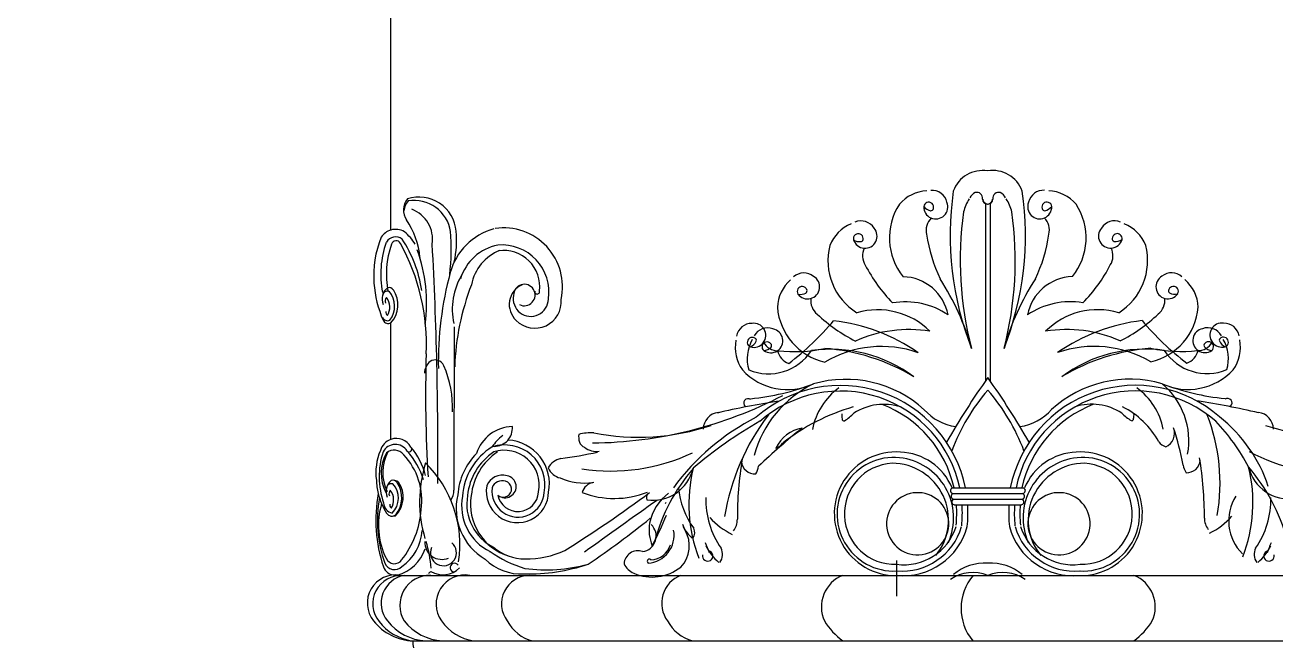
# Model space of a CAD drawing. Header units: millimetres. Extents: x -1550 to 1550, y 0 to 6000.
# Drawn here: x 2 to 909, y 4912 to 5359 of the extents above; entities that cross this region are included whole.
import ezdxf

# ---------------------------------------------------------------- set-up
doc = ezdxf.new("R2010")
doc.units = ezdxf.units.MM
doc.layers.add('L-07细线', color=8, linetype='Continuous')

msp = doc.modelspace()

# ---------------------------------------------------------------- wipeouts: each hides what was drawn before it
at = {"color": 250, "lineweight": -3}
msp.add_wipeout([(-1549.91, 0.24), (-1549.91, 565.12), (-1493.48, 565.13), (-1493.47, 615.39), (-1485.1, 615.39), (-1462.91, 615.39), (-1421.47, 636.15), (-1385.72, 673.92), (-1368.47, 735.39), (-1348.48, 735.39), (-1348.47, 1041), (-1383.27, 1041), (-1402.99, 1103.7), (-1422.48, 1125), (-1460.08, 1147.74), (-1486.12, 1174.92), (-1501.71, 1200.49), (-1516.24, 1250), (-1549.91, 1250), (-1549.91, 1300), (-1173.48, 1300), (-1194.21, 1310.64), (-1212.19, 1326.92), (-1225.31, 1347.5), (-1232.45, 1370.55), (-1233.74, 1385.78), (-1233.43, 1393.25), (-1228.5, 1416.24), (-1217.38, 1437.9), (-1201.79, 1455.11), (-1181.71, 1468.13), (-1159.06, 1475.46), (-1167.73, 1479.02), (-1171.5, 1487.96), (-1167.63, 1497.01), (-1159.06, 1500.46), (-1151.38, 1503.14), (-1145, 1510.16), (-1143.07, 1518.25), (-1145.06, 1526.47), (-1150.27, 1532.61), (-1167.56, 1539.89), (-1170.98, 1548.47), (-1167.63, 1556.99), (-1158.48, 1560.97), (-1162.48, 1564.04), (-1169.88, 1571.52), (-1176.6, 1581.78), (-1181.03, 1593.43), (-1182.35, 1615.33), (-1173.13, 1639.61), (-1162.38, 1651.54), (-1145.01, 1661.48), (-1135.68, 1664.01), (-1126.75, 1670.28), (-1126.75, 1670.28), (-1118.28, 1688.7), (-1118.28, 1701.97), (-1100, 1701.97), (-1100, 4899.77), (-1108.58, 4899.77), (-1115.54, 4904.26), (-1117.72, 4912.45), (-1133.6, 4916.82), (-1145.93, 4926.98), (-1150.07, 4935.78), (-1149.67, 4945.57), (-1145.07, 4953.71), (-1136.69, 4959.2), (-1128.62, 4959.69), (-1128.69, 4960.27), (-1134.87, 4961.38), (-1139.9, 4968.52), (-1146.65, 4996.45), (-1145.55, 5013.37), (-1143.24, 5022.78), (-1143.91, 5029), (-1141.32, 5050.81), (-1133.37, 5058.6), (-1133.37, 5141.98), (-1133.37, 5143.03), (-1136.16, 5142.64), (-1138.98, 5144.9), (-1144.53, 5157.28), (-1145.57, 5170.81), (-1145.04, 5188.25), (-1142.27, 5200.02), (-1132.56, 5210.7), (-1132.5, 5411.18), (-1157.93, 5391.91), (-1198.13, 5374.86), (-1214.73, 5371.44), (-1251.37, 5370.4), (-1281.91, 5383.41), (-1324.81, 5414.81), (-1351.85, 5447.97), (-1375.9, 5503.3), (-1380.54, 5528.54), (-1381.31, 5562.97), (-1373.53, 5605.08), (-1361.35, 5635.32), (-1330.2, 5679.61), (-1353.91, 5689.16), (-1363.17, 5707.29), (-1365.19, 5725.17), (-1360.49, 5744.33), (-1349.44, 5763.73), (-1326.29, 5780.09), (-1326.66, 5786.78), (-1331.74, 5790.27), (-1330.76, 5790.04), (-1330.68, 5790.3), (-1320.55, 5787.34), (-1315.53, 5782.65), (-1311.85, 5771.47), (-1314.84, 5761.12), (-1320.46, 5751.91), (-1325.46, 5744.81), (-1326.04, 5737.58), (-1320.85, 5729.84), (-1315.47, 5727.53), (-1305.06, 5725.27), (-1292.93, 5726.54), (-1275.86, 5731.25), (-1257.36, 5740.97), (-1242.22, 5749.9), (-1230.06, 5753.39), (-1237.72, 5766.82), (-1237.72, 5766.82), (-1250.42, 5778.2), (-1242.41, 5788.37), (-1234.4, 5798.53), (-1214.07, 5798.53), (-1214.07, 5833.49), (-1237.68, 5833.49), (-1237.7, 5847.04), (-1251.58, 5873.3), (-1285.65, 5900.19), (-1285.65, 6000.24), (-699.87, 6000.24), (-700.12, 6000.24), (-114.23, 6000.24), (-114.23, 5900.19), (-148.41, 5873.3), (-162.29, 5847.04), (-162.31, 5833.49), (-185.92, 5833.49), (-185.92, 5798.53), (-165.59, 5798.53), (-157.58, 5788.37), (-149.58, 5778.2), (-162.28, 5766.82), (-162.28, 5766.82), (-169.93, 5753.39), (-157.77, 5749.9), (-142.63, 5740.97), (-124.13, 5731.25), (-107.06, 5726.54), (-94.94, 5725.27), (-84.53, 5727.53), (-79.14, 5729.84), (-73.95, 5737.58), (-74.53, 5744.81), (-79.53, 5751.91), (-85.15, 5761.12), (-88.14, 5771.47), (-84.46, 5782.65), (-79.45, 5787.34), (-69.31, 5790.3), (-69.23, 5790.04), (-68.26, 5790.27), (-73.33, 5786.78), (-73.7, 5780.09), (-50.55, 5763.73), (-39.51, 5744.33), (-34.8, 5725.17), (-36.83, 5707.29), (-46.09, 5689.16), (-69.8, 5679.61), (-38.64, 5635.32), (-26.47, 5605.08), (-18.69, 5562.97), (-19.45, 5528.54), (-24.09, 5503.3), (-48.15, 5447.97), (-75.18, 5414.81), (-118.08, 5383.41), (-148.62, 5370.4), (-185.27, 5371.44), (-201.86, 5374.86), (-242.06, 5391.91), (-267.5, 5411.18), (-267.44, 5210.7), (-257.73, 5200.02), (-254.96, 5188.25), (-254.42, 5170.81), (-255.47, 5157.28), (-261.01, 5144.9), (-263.83, 5142.64), (-266.62, 5143.03), (-266.62, 5141.98), (-266.62, 5058.6), (-258.67, 5050.81), (-256.08, 5029), (-256.75, 5022.78), (-254.44, 5013.37), (-253.34, 4996.45), (-260.1, 4968.52), (-265.12, 4961.38), (-271.3, 4960.27), (-271.37, 4959.69), (-263.31, 4959.2), (-254.92, 4953.71), (-250.33, 4945.57), (-249.92, 4935.78), (-254.07, 4926.98), (-266.39, 4916.82), (-282.28, 4912.45), (-284.45, 4904.26), (-291.41, 4899.77), (-300, 4899.77), (-300, 1701.97), (-275.71, 1701.97), (-275.71, 1688.7), (-267.24, 1670.28), (-267.24, 1670.28), (-258.31, 1664.01), (-248.98, 1661.48), (-231.62, 1651.54), (-220.87, 1639.61), (-211.65, 1615.33), (-212.97, 1593.43), (-217.39, 1581.78), (-224.11, 1571.52), (-231.52, 1564.04), (-235.51, 1560.97), (-226.36, 1556.99), (-223.01, 1548.47), (-226.43, 1539.89), (-243.72, 1532.61), (-248.93, 1526.47), (-250.93, 1518.25), (-248.99, 1510.16), (-242.61, 1503.14), (-234.93, 1500.46), (-226.36, 1497.01), (-222.49, 1487.96), (-226.26, 1479.02), (-234.93, 1475.46), (-212.28, 1468.13), (-192.2, 1455.11), (-176.61, 1437.9), (-165.49, 1416.24), (-160.56, 1393.25), (-160.26, 1385.78), (-161.54, 1370.55), (-168.68, 1347.5), (-181.8, 1326.92), (-199.78, 1310.64), (-220.51, 1300), (0, 1300), (220.52, 1300), (199.79, 1310.64), (181.81, 1326.92), (168.69, 1347.5), (161.55, 1370.55), (160.26, 1385.78), (160.57, 1393.25), (165.5, 1416.24), (176.62, 1437.9), (192.21, 1455.11), (212.29, 1468.13), (234.94, 1475.46), (226.27, 1479.02), (222.5, 1487.96), (226.37, 1497.01), (234.94, 1500.46), (242.62, 1503.14), (249, 1510.16), (250.93, 1518.25), (248.94, 1526.47), (243.73, 1532.61), (226.44, 1539.89), (223.02, 1548.47), (226.37, 1556.99), (235.52, 1560.97), (231.52, 1564.04), (224.12, 1571.52), (217.4, 1581.78), (212.97, 1593.43), (211.65, 1615.33), (220.87, 1639.61), (231.62, 1651.54), (248.99, 1661.48), (258.32, 1664.01), (267.25, 1670.28), (267.25, 1670.28), (275.72, 1688.7), (275.72, 1701.97), (300, 1701.97), (300, 4899.77), (291.42, 4899.77), (284.46, 4904.26), (282.28, 4912.45), (266.4, 4916.82), (254.07, 4926.98), (249.93, 4935.78), (250.33, 4945.57), (254.93, 4953.71), (263.31, 4959.2), (271.38, 4959.69), (271.31, 4960.27), (265.13, 4961.38), (260.1, 4968.52), (253.35, 4996.45), (254.45, 5013.37), (256.76, 5022.78), (256.09, 5029), (258.68, 5050.81), (266.63, 5058.6), (266.63, 5141.98), (266.63, 5143.03), (263.84, 5142.64), (261.02, 5144.9), (255.47, 5157.28), (254.43, 5170.81), (254.96, 5188.25), (257.73, 5200.02), (267.44, 5210.7), (267.5, 5411.18), (242.07, 5391.91), (201.87, 5374.86), (185.27, 5371.44), (148.63, 5370.4), (118.09, 5383.41), (75.19, 5414.81), (48.15, 5447.97), (24.1, 5503.3), (19.46, 5528.54), (18.69, 5562.97), (26.47, 5605.08), (38.65, 5635.32), (69.8, 5679.61), (46.09, 5689.16), (36.83, 5707.29), (34.81, 5725.17), (39.51, 5744.33), (50.56, 5763.73), (73.71, 5780.09), (73.34, 5786.78), (68.26, 5790.27), (69.24, 5790.04), (69.32, 5790.3), (79.45, 5787.34), (84.47, 5782.65), (88.15, 5771.47), (85.16, 5761.12), (79.54, 5751.91), (74.54, 5744.81), (73.96, 5737.58), (79.15, 5729.84), (84.53, 5727.53), (94.94, 5725.27), (107.07, 5726.54), (124.14, 5731.25), (142.64, 5740.97), (157.78, 5749.9), (169.94, 5753.39), (162.28, 5766.82), (162.28, 5766.82), (149.58, 5778.2), (157.59, 5788.37), (165.6, 5798.53), (185.93, 5798.53), (185.93, 5833.49), (162.32, 5833.49), (162.3, 5847.04), (148.42, 5873.3), (114.35, 5900.19), (114.35, 6000.24), (700.13, 6000.24), (699.88, 6000.24), (1285.77, 6000.24), (1285.77, 5900.19), (1251.59, 5873.3), (1237.71, 5847.04), (1237.69, 5833.49), (1214.08, 5833.49), (1214.08, 5798.53), (1234.41, 5798.53), (1242.42, 5788.37), (1250.42, 5778.2), (1237.72, 5766.82), (1237.72, 5766.82), (1230.07, 5753.39), (1242.23, 5749.9), (1257.37, 5740.97), (1275.87, 5731.25), (1292.94, 5726.54), (1305.06, 5725.27), (1315.47, 5727.53), (1320.86, 5729.84), (1326.05, 5737.58), (1325.47, 5744.81), (1320.47, 5751.91), (1314.85, 5761.12), (1311.86, 5771.47), (1315.54, 5782.65), (1320.55, 5787.34), (1330.69, 5790.3), (1330.77, 5790.04), (1331.74, 5790.27), (1326.67, 5786.78), (1326.3, 5780.09), (1349.45, 5763.73), (1360.49, 5744.33), (1365.2, 5725.17), (1363.17, 5707.29), (1353.91, 5689.16), (1330.2, 5679.61), (1361.36, 5635.32), (1373.53, 5605.08), (1381.31, 5562.97), (1380.55, 5528.54), (1375.91, 5503.3), (1351.85, 5447.97), (1324.82, 5414.81), (1281.92, 5383.41), (1251.38, 5370.4), (1214.73, 5371.44), (1198.14, 5374.86), (1157.94, 5391.91), (1132.5, 5411.18), (1132.56, 5210.7), (1142.27, 5200.02), (1145.04, 5188.25), (1145.58, 5170.81), (1144.53, 5157.28), (1138.99, 5144.9), (1136.17, 5142.64), (1133.38, 5143.03), (1133.38, 5141.98), (1133.38, 5058.6), (1141.33, 5050.81), (1143.92, 5029), (1143.25, 5022.78), (1145.56, 5013.37), (1146.66, 4996.45), (1139.9, 4968.52), (1134.88, 4961.38), (1128.7, 4960.27), (1128.63, 4959.69), (1136.69, 4959.2), (1145.08, 4953.71), (1149.67, 4945.57), (1150.08, 4935.78), (1145.93, 4926.98), (1133.61, 4916.82), (1117.72, 4912.45), (1115.55, 4904.26), (1108.59, 4899.77), (1100, 4899.77), (1100, 1701.97), (1118.29, 1701.97), (1118.29, 1688.7), (1126.76, 1670.28), (1126.76, 1670.28), (1135.69, 1664.01), (1145.02, 1661.48), (1162.38, 1651.54), (1173.13, 1639.61), (1182.35, 1615.33), (1181.03, 1593.43), (1176.61, 1581.78), (1169.89, 1571.52), (1162.48, 1564.04), (1158.49, 1560.97), (1167.64, 1556.99), (1170.99, 1548.47), (1167.57, 1539.89), (1150.28, 1532.61), (1145.07, 1526.47), (1143.07, 1518.25), (1145.01, 1510.16), (1151.39, 1503.14), (1159.07, 1500.46), (1167.64, 1497.01), (1171.51, 1487.96), (1167.74, 1479.02), (1159.07, 1475.46), (1181.72, 1468.13), (1201.8, 1455.11), (1217.39, 1437.9), (1228.51, 1416.24), (1233.44, 1393.25), (1233.74, 1385.78), (1232.46, 1370.55), (1225.32, 1347.5), (1212.2, 1326.92), (1194.22, 1310.64), (1173.49, 1300), (1549.91, 1300), (1549.91, 1250), (1516.24, 1250), (1501.71, 1200.49), (1486.12, 1174.92), (1460.08, 1147.74), (1422.49, 1125), (1402.99, 1103.7), (1383.28, 1041), (1348.48, 1041), (1348.48, 735.39), (1368.48, 735.39), (1385.73, 673.92), (1421.47, 636.15), (1462.91, 615.39), (1485.11, 615.39), (1493.48, 615.39), (1493.49, 565.13), (1549.91, 565.12), (1550.09, 0.24)], dxfattribs=at)

# ---------------------------------------------------------------- next in the draw order: linework, layer by layer
for p, q in [((267.27, 5210.31), (267.27, 5407.52)), ((267.27, 5058.6), (267.27, 5143.03))]:
    msp.add_line(p, q)
for centre, radius, start, end in [((270.68, 5198.36), 12.43, 105.91735, 147.31891), ((328.64, 5177.27), 73.85, 157.88841, 184.26412), ((336.39, 5177.71), 81.61, 184.16335, 203.7017), ((265.35, 5146.62), 4.07, 204.93285, 298.09812), ((271.26, 5047.21), 12.06, 109.29909, 164.26916), ((296.68, 5034.52), 40.33, 156.68291, 187.87268), ((305.94, 5031.15), 49.25, 182.49993, 193.78189), ((363.15, 5000.05), 106.81, 169.55622, 198.44413), ((269.89, 4968.74), 8.44, 197.10456, 272.21804), ((270.62, 4939.86), 20.46, 80.49369, 218.98986), ((284.54, 4950.58), 38.03, 218.35238, 268.34289), ((293.88, 4910.35), 10.67, 167.98664, 277.33493)]:
    msp.add_arc(centre, radius, start, end)
at = {"layer": 'L-07细线'}
for p, q in [((698.29, 5229.37), (698.29, 5100.91)), ((701.68, 5229.37), (701.83, 5100.91)), ((313.07, 5140.03), (312.92, 5021.77)), ((674.28, 5023.42), (725.84, 5023.42)), ((674.78, 5019.35), (725.34, 5019.35)), ((466.95, 5012.95), (466.19, 5012.18)), ((675.26, 5015.28), (724.86, 5015.28)), ((675.76, 5011.22), (724.36, 5011.22)), ((268.45, 5002.96), (270.65, 5003.11)), ((633.95, 4970.76), (633.95, 4944.97)), ((274, 4960.03), (1126.83, 4960.03)), ((283.44, 4912.57), (1118.63, 4912.57))]:
    msp.add_line(p, q, dxfattribs=at)
for centre, radius, start, end in [((696.23, 5230.88), 22.55, 80.43464, 160.23052), ((703.74, 5230.89), 22.55, 19.82211, 99.61799), ((287.57, 5207.05), 27.17, 4.96479, 107.7519), ((657.27, 5210.71), 28.06, 93.04502, 139.455), ((659.5, 5227.91), 11.18, 12.84404, 93.92707), ((896.38, 5206.4), 223.68, 171.74791, 201.49448), ((694.21, 5230.3), 7.89, 115.13365, 155.82664), ((692.06, 5233.42), 4.19, 350.15795, 106.64875), ((707.9, 5233.43), 4.19, 73.40388, 189.89468), ((705.75, 5230.3), 7.89, 24.22599, 64.91898), ((503.51, 5206.25), 223.78, 338.56113, 8.29407), ((740.47, 5227.94), 11.18, 86.12556, 167.20859), ((742.72, 5210.75), 28.06, 40.59763, 87.00761), ((289.51, 5224.75), 13.09, 141.35134, 212.97404), ((292.13, 5221.72), 15.72, 142.01685, 170.86587), ((284.21, 5205.1), 26.68, 8.74639, 99.64772), ((274.17, 5203.5), 23.35, 351.66572, 69.29951), ((673.24, 5204.58), 44.56, 146.84409, 219.08358), ((657.13, 5226.96), 3.57, 342.97859, 173.81648), ((662.31, 5227.09), 8.74, 178.31682, 22.22272), ((660.25, 5232.59), 8.48, 218.19065, 258.85413), ((658.65, 5226.18), 1.92, 268.7316, 351.93044), ((712.43, 5215.99), 30.88, 146.91969, 165.93216), ((699.84, 5232.78), 3.65, 181.21293, 269.13151), ((700.12, 5232.78), 3.65, 181.26556, 267.8259), ((699.84, 5232.78), 3.65, 272.22673, 358.78707), ((700.12, 5232.78), 3.65, 270.92112, 358.83971), ((687.55, 5215.98), 30.88, 14.12047, 33.13294), ((737.66, 5227.12), 8.74, 157.82991, 1.73581), ((742.84, 5227), 3.57, 6.23615, 197.07404), ((741.32, 5226.22), 1.92, 188.12219, 271.32103), ((739.72, 5232.62), 8.48, 281.1985, 321.86198), ((726.75, 5204.61), 44.56, 320.96905, 33.20854), ((231.78, 5185.3), 56.83, 5.26425, 34.65727), ((608.08, 5205.73), 11.18, 31.84404, 112.92707), ((667.61, 5210.2), 12.3, 134.30315, 194.17518), ((935.57, 5188.56), 255.5, 172.1426, 194.53431), ((464.43, 5188.35), 255.5, 345.51832, 7.91004), ((732.38, 5210.23), 12.3, 345.87745, 45.74948), ((791.92, 5205.81), 11.18, 67.12556, 148.20859), ((270.68, 5198.36), 12.43, 58.9316, 105.91735), ((255.79, 5182.77), 33.79, 30.60597, 50.92499), ((145.25, 5197.34), 165.78, 353.3298, 4.23313), ((354.4, 5167.14), 45.82, 105.92495, 164.43549), ((236.35, 5203.21), 78.53, 348.23318, 4.51977), ((349.04, 5169.18), 42.67, 347.58728, 98.38485), ((611.56, 5188.74), 28.06, 112.04502, 158.455), ((606.14, 5204.06), 3.57, 1.97859, 192.81648), ((611, 5205.87), 8.74, 197.31682, 41.22272), ((767.17, 5223.34), 112.65, 188.24149, 205.50675), ((632.8, 5223.28), 112.65, 334.54588, 351.81114), ((788.99, 5205.95), 8.74, 138.82991, 342.73581), ((793.85, 5204.14), 3.57, 347.23615, 178.07404), ((788.45, 5188.82), 28.06, 21.59763, 68.00761), ((328.68, 5178.26), 68.77, 160.37501, 191.02722), ((328.68, 5178.26), 68.77, 160.37501, 191.02722), ((328.68, 5178.26), 64.71, 160.37501, 191.02722), ((270.69, 5197.52), 7.84, 53.10862, 148.59474), ((271.07, 5199.14), 3.45, 25.03907, 165.60529), ((142.54, 5127.76), 150.46, 357.22486, 28.95186), ((199.23, 5153.47), 91.29, 8.16128, 33.44972), ((-2506.19, 5049.31), 2807.51, 359.53874, 3.07915), ((351.46, 5164.7), 35.3, 100.94566, 162.98958), ((347.78, 5165.42), 34.07, 351.39317, 95.09057), ((628.66, 5188.15), 44.56, 165.84409, 238.08358), ((607.25, 5210.39), 8.48, 237.19065, 277.85413), ((607.83, 5203.82), 1.92, 287.7316, 10.93044), ((621.5, 5191.63), 12.3, 153.30315, 213.17518), ((778.5, 5191.7), 12.3, 326.87745, 26.74948), ((792.16, 5203.9), 1.92, 169.12219, 252.32103), ((792.73, 5210.48), 8.48, 262.1985, 302.86198), ((771.35, 5188.21), 44.56, 301.96905, 14.20854), ((176.36, 5156.74), 116.81, 352.75067, 19.61694), ((-568.34, 5100.91), 861.38, 5.90548, 5.97138), ((358.86, 5164.18), 33.83, 111.81596, 168.93407), ((348.84, 5169.16), 26.4, 353.21741, 97.66039), ((555.47, 5113.86), 253.83, 165.02806, 180.89779), ((566.67, 5168.01), 11.18, 50.84404, 131.92707), ((711.37, 5236.46), 112.65, 207.24149, 224.50675), ((688.6, 5236.45), 112.65, 315.54588, 332.81114), ((833.36, 5168.13), 11.18, 48.12556, 129.20859), ((362, 5152.49), 50.21, 149.40407, 191.44511), ((497.78, 5104.55), 184.38, 158.98381, 177.94873), ((368.7, 5156.34), 15.63, 114.01515, 227.33089), ((364, 5163.18), 7.79, 242.70499, 181.4798), ((575.49, 5153.08), 28.06, 131.04502, 177.455), ((569.39, 5169.1), 8.74, 216.31682, 60.22272), ((637.52, 5142.09), 34.42, 11.13071, 88.11183), ((510.88, 5074.68), 184.23, 15.67098, 32.92996), ((889.24, 5074.86), 184.23, 147.12267, 164.38165), ((762.53, 5142.19), 34.38, 91.94944, 168.97747), ((830.64, 5169.22), 8.74, 119.82991, 323.73581), ((824.55, 5153.2), 28.06, 2.59763, 49.00761), ((271.33, 5160.36), 10.44, 129.2828, 202.25269), ((264.68, 5162.74), 3.31, 70.28512, 174.7513), ((266.87, 5158.83), 3.83, 138.24606, 202.41613), ((255.1, 5154.3), 11.38, 328.02406, 38.45668), ((265.75, 5164.56), 4.01, 34.95763, 104.9006), ((253.06, 5155.01), 16.89, 323.07581, 40.48496), ((253.16, 5156.06), 19.21, 317.28395, 34.21689), ((368.72, 5160.49), 12.75, 168.76359, 359.2376), ((373.29, 5165.7), 1.79, 172.8143, 11.06378), ((565.38, 5165.8), 3.57, 20.97859, 211.81648), ((564.37, 5172.16), 8.48, 256.19065, 296.85413), ((567.06, 5166.13), 1.92, 306.7316, 29.93044), ((583.96, 5159.05), 12.3, 172.30315, 232.17518), ((816.08, 5159.16), 12.3, 307.87745, 7.74948), ((832.97, 5166.25), 1.92, 150.12219, 233.32103), ((834.64, 5165.93), 3.57, 328.23615, 159.07404), ((835.65, 5172.28), 8.48, 243.1985, 283.86198), ((371.67, 5158.33), 19.12, 224.8156, 5.06114), ((591.86, 5158.09), 44.56, 184.84409, 257.08358), ((620.26, 5098.79), 53.72, 45.19315, 106.38655), ((640.27, 5103.04), 55.23, 55.81581, 99.63155), ((759.82, 5103.19), 55.14, 80.41328, 124.26656), ((779.84, 5098.92), 53.66, 73.65649, 134.88816), ((808.18, 5158.19), 44.56, 282.96905, 355.20854), ((264.97, 5148.73), 4.18, 200.82876, 292.32655), ((266.67, 5150.88), 3.12, 172.16774, 232.6195), ((528.86, 5131.49), 11.18, 88.84404, 169.92707), ((530.34, 5134.01), 8.74, 254.31682, 98.22272), ((436.75, 5271.3), 197.48, 307.04209, 320.07661), ((654.33, 5230.7), 112.65, 226.24149, 243.50675), ((572.03, 5008.93), 136.59, 55.44171, 83.20177), ((828.18, 5009.05), 136.59, 96.85086, 124.61093), ((745.64, 5230.74), 112.65, 296.54588, 313.81114), ((963.12, 5271.3), 197.25, 219.93953, 232.98184), ((869.76, 5134.17), 8.74, 81.82991, 285.73581), ((871.24, 5131.64), 11.18, 10.12556, 91.20859), ((540.42, 5128.16), 11.18, 69.84404, 150.92707), ((542.64, 5130.07), 8.74, 235.31682, 79.22272), ((642.83, 5043.05), 95.09, 80.747, 114.05467), ((757.34, 5043.23), 94.96, 65.9819, 99.3117), ((857.42, 5130.21), 8.74, 100.82991, 304.73581), ((859.64, 5128.3), 11.18, 29.12556, 110.20859), ((545.01, 5125.15), 28.06, 169.04502, 215.455), ((553.62, 5116.91), 28.06, 150.04502, 196.455), ((529.21, 5128.95), 3.57, 58.97859, 249.81648), ((524.5, 5133.34), 8.48, 294.19065, 334.85413), ((530.33, 5130.24), 1.92, 344.7316, 67.93044), ((539.92, 5125.65), 3.57, 39.97859, 230.81648), ((548, 5135.07), 12.3, 210.30315, 270.17518), ((536.9, 5131.33), 8.48, 275.19065, 315.85413), ((541.4, 5126.5), 1.92, 325.7316, 48.93044), ((559.34, 5234.85), 112.65, 264.24149, 281.50675), ((571.22, 4978.93), 145.92, 58.98239, 85.83593), ((623.01, 5044.98), 80.9, 70.87898, 120.54223), ((777.15, 5045.14), 80.82, 59.49427, 109.18361), ((829.02, 4979.05), 145.92, 94.2167, 121.07024), ((840.66, 5234.98), 112.65, 258.54588, 275.81114), ((852.09, 5135.21), 12.3, 269.87745, 329.74948), ((858.66, 5126.65), 1.92, 131.12219, 214.32103), ((863.16, 5131.48), 8.48, 224.1985, 264.86198), ((860.14, 5125.8), 3.57, 309.23615, 140.07404), ((869.77, 5130.4), 1.92, 112.12219, 195.32103), ((875.6, 5133.5), 8.48, 205.1985, 245.86198), ((870.89, 5129.11), 3.57, 290.23615, 121.07404), ((846.45, 5117.05), 28.06, 343.59763, 30.00761), ((855.1, 5125.3), 28.06, 324.59763, 11.00761), ((1304.86, 5092.02), 1012.44, 178.38961, 183.43005), ((299.47, 5109.57), 6.58, 21.01397, 124.38108), ((540.99, 5143.45), 37.32, 247.50378, 326.69978), ((559.68, 5125.31), 12.3, 191.30315, 251.17518), ((585.94, 5022.07), 101.82, 53.56616, 97.76278), ((814.26, 5022.17), 101.82, 82.28985, 126.48647), ((859.07, 5143.54), 37.27, 213.31259, 292.56293), ((840.38, 5125.44), 12.3, 288.87745, 348.74948), ((302.96, 5106.15), 11.42, 129.18386, 177.65531), ((240.51, 5082.55), 71.43, 356.84335, 24.29008), ((554.82, 5139.18), 44.56, 222.84409, 295.08358), ((845.27, 5139.31), 44.56, 244.96905, 317.20854), ((845.27, 5139.31), 44.56, 244.96905, 317.20854), ((511.43, 5261), 173.72, 275.49611, 291.0059), ((608.87, 5025.77), 81.08, 115.70346, 164.90773), ((593.16, 5005.19), 92.49, 11.36315, 131.25669), ((597, 5017.45), 84.64, 47.76485, 105.97666), ((1191.55, 4757.07), 601.28, 144.8267, 150.13481), ((208.57, 4757.07), 601.28, 29.86519, 35.1733), ((807.05, 5005.29), 92.49, 48.79594, 168.69892), ((803.2, 5017.54), 84.64, 74.07597, 132.28779), ((803.2, 5017.54), 84.64, 74.07597, 132.28779), ((888.54, 5261.17), 173.72, 249.04673, 264.55652), ((791.91, 5057.56), 53.88, 349.57346, 50.17155), ((410.21, 5362.53), 306.56, 270.59954, 297.42551), ((526.22, 5084.91), 3.2, 54.57086, 229.64454), ((593.16, 5005.19), 88.42, 11.89318, 131.25899), ((620.15, 5056.9), 48.03, 125.70516, 169.31743), ((809.52, 4999.19), 144.98, 139.02218, 159.32814), ((590.6, 4999.19), 144.98, 20.67186, 40.97782), ((807.05, 5005.29), 88.42, 48.79364, 168.17187), ((780.01, 5056.97), 48.03, 10.7352, 54.34747), ((873.92, 5085.07), 3.2, 310.40809, 125.48177), ((643.7, 4473.2), 620.47, 98.86147, 103.03224), ((643.75, 4938.83), 149.08, 106.09517, 128.20393), ((624.79, 5043.54), 40.44, 72.6912, 122.60384), ((593.16, 5005.19), 84.36, 12.47549, 69.00044), ((681.77, 5104.61), 37.1, 221.31645, 262.33012), ((681.77, 5104.61), 37.1, 221.31645, 262.33012), ((718.36, 5104.63), 37.1, 277.65682, 318.73618), ((718.36, 5104.63), 37.1, 277.65682, 318.73618), ((807.05, 5005.29), 84.36, 111.0522, 167.59284), ((775.39, 5043.6), 40.44, 57.44879, 107.36144), ((770.22, 5027.39), 61.29, 28.77203, 63.33206), ((757, 4473.25), 620.47, 77.0204, 81.19116), ((611.8, 4920.4), 173.66, 117.29279, 143.55625), ((692.79, 4794.96), 318.61, 119.71707, 130.3826), ((506.38, 5065.54), 12.75, 98.42879, 177.55649), ((670.78, 4976.46), 163.73, 142.44678, 170.82328), ((601.74, 5075.98), 7.64, 171.70499, 198.92086), ((595.71, 5073.22), 1.23, 166.62246, 290.11158), ((578.74, 5100.67), 33.47, 301.29414, 316.43485), ((821.38, 5100.78), 33.47, 223.61778, 238.75849), ((804.44, 5073.31), 1.23, 249.94105, 13.43018), ((798.41, 5076.07), 7.64, 341.13177, 8.34765), ((731.69, 5026.98), 136.73, 350.12174, 21.18953), ((754.83, 4967.35), 152.04, 27.95468, 43.40021), ((802.25, 4990.97), 106.58, 18.35664, 51.92747), ((894.45, 5065.54), 12.75, 2.44351, 81.57121), ((356.16, 5039.65), 28.22, 91.7054, 161.85875), ((364.11, 5038.95), 27.36, 125.20726, 148.91082), ((342.3, 5066.62), 13.08, 269.7796, 5.41817), ((419.44, 5060.77), 16.07, 174.85828, 194.97822), ((412.81, 5022.43), 40.88, 87.73255, 103.25892), ((446.65, 5226.72), 166.59, 258.84883, 288.50591), ((868.5, 4689.06), 484.25, 128.74077, 133.71399), ((569.62, 5041.65), 25.46, 99.40009, 155.47422), ((824.68, 5062.97), 10.76, 293.87091, 21.40367), ((633.66, 5000.62), 211.68, 10.72194, 18.24467), ((954.19, 5226.72), 166.59, 251.49409, 281.15117), ((270.52, 5044.89), 10.05, 31.3841, 152.65462), ((271.26, 5047.21), 12.06, 28.90839, 109.29909), ((280.36, 5051.55), 2.09, 241.07005, 45.76226), ((238.78, 5017.81), 55.61, 15.22886, 39.30927), ((364.51, 5014.47), 45.38, 121.69048, 176.23516), ((349.88, 5025.59), 28.99, 348.73466, 108.51926), ((350.33, 5026.24), 31.87, 349.17275, 86.67431), ((409.96, 5058.91), 6.46, 200.73545, 249.30898), ((416.58, 5064.34), 14.53, 232.18332, 277.08042), ((542.53, 5062.85), 11.33, 290.25941, 322.70821), ((832.95, 5063.77), 11.33, 217.34442, 249.79322), ((316.68, 5031.58), 57.92, 161.96498, 199.23249), ((291.51, 5034), 31.24, 151.5839, 206.55328), ((292.61, 5034.66), 31.24, 151.5839, 206.55328), ((269.6, 5041.77), 9.01, 39.42362, 128.13788), ((240.97, 5014.25), 48.7, 352.15618, 43.05328), ((236.34, 5012.03), 57.28, 17.43722, 41.69615), ((363.19, 5015.03), 47.55, 135.38231, 175.9872), ((365.65, 5013.68), 43, 123.50608, 174.37175), ((368.32, 5013.68), 43, 123.50608, 174.37175), ((349.52, 5025.45), 25.26, 348.8695, 107.51408), ((392.68, 5032.1), 12.73, 100.42713, 152.62353), ((324.18, 5499.82), 460, 278.27339, 281.66218), ((426.88, 5173.99), 138.34, 261.19755, 295.29111), ((772.19, 5002.3), 253.71, 170.46845, 180.37264), ((633.51, 5004.68), 44.77, 85.97042, 270.5676), ((631.91, 5004.33), 41.18, 84.17487, 272.83906), ((631.43, 5001.72), 43.83, 335.88362, 83.88865), ((634.95, 5006.79), 42.58, 22.92447, 87.70735), ((769.4, 5001.72), 43.83, 96.11135, 204.11638), ((769.4, 5001.72), 43.83, 96.11135, 204.11638), ((765.88, 5006.79), 42.58, 92.29265, 157.07553), ((767.32, 5004.68), 44.77, 269.4324, 94.02958), ((768.92, 5004.33), 41.18, 267.16094, 95.82513), ((844.34, 5044.22), 9.78, 266.53535, 355.64131), ((603.35, 5003.01), 253.71, 359.67999, 9.58418), ((946.46, 5151.44), 116.44, 240.71874, 277.90704), ((381.61, 5013.32), 93.52, 162.43455, 196.58182), ((234.45, 4982.28), 82.87, 351.38393, 45.72894), ((392.88, 5042.72), 12.45, 202.5286, 256.56316), ((457.02, 5044.58), 30.16, 261.89519, 346.71406), ((587.66, 4950.19), 133.7, 139.2989, 164.92147), ((592.94, 5011.82), 109.66, 166.37223, 200.97541), ((531.16, 5043.29), 9.78, 184.41132, 273.51728), ((517.17, 5042.22), 16.98, 329.20341, 349.33069), ((632.67, 5004.67), 36.61, 92.99741, 272.01458), ((630.65, 5000.33), 40.9, 320.69541, 89.85408), ((770.18, 5000.33), 40.9, 90.14592, 219.30459), ((770.18, 5000.33), 40.9, 90.14592, 219.30459), ((768.17, 5004.67), 36.61, 267.98542, 87.00259), ((858.33, 5043.16), 16.98, 190.72194, 210.84922), ((782.58, 5012.69), 109.66, 339.07723, 13.6804), ((918.48, 5045.58), 30.16, 193.33857, 278.15744), ((787.92, 4951.07), 133.7, 15.13116, 40.75374), ((274.15, 5020.75), 10.44, 129.2828, 202.25269), ((267.5, 5023.13), 3.31, 70.28512, 174.7513), ((268.57, 5024.95), 4.01, 34.95763, 104.9006), ((257.5, 5016.03), 15.25, 314.50168, 42.66008), ((268.66, 5020.86), 8.06, 59.03105, 88.35733), ((256.68, 5016.76), 19.53, 315.6624, 33.91291), ((255.42, 5016.29), 19.75, 321.15325, 33.68688), ((359.04, 5020.84), 22.6, 169.55636, 359.53377), ((348.2, 5020.48), 12.22, 74.4987, 158.60115), ((348.2, 5020.48), 8.16, 74.4987, 158.60115), ((350.06, 5024.33), 8.04, 229.34233, 79.92955), ((348.79, 5022.62), 5.93, 227.84819, 74.4987), ((407.75, 5071.72), 44.79, 246.62588, 277.65242), ((415.53, 5017.37), 10.04, 96.89405, 164.2705), ((347.05, 4999.5), 89.6, 169.26619, 199.95803), ((305.94, 5031.15), 49.25, 193.78189, 211.97789), ((269.68, 5019.22), 3.83, 138.24606, 202.41613), ((257.91, 5014.69), 11.38, 328.02406, 38.45668), ((302.92, 5020.96), 10.04, 320.36457, 4.58539), ((356.93, 5008.4), 42.36, 166.39939, 239.66315), ((355.52, 5010.44), 36.96, 169.0739, 243.97973), ((357.17, 5011.67), 34.87, 169.70104, 244.28529), ((364.23, 5011.52), 39.22, 170.64634, 253.38204), ((359.4, 5021.16), 18.94, 173.06098, 357.45689), ((359.4, 5021.17), 14.88, 191.3975, 356.66219), ((-148.51, 5836.68), 1015.35, 302.2515, 306.45907), ((429.15, 5080.75), 64.98, 249.00085, 291.76475), ((457.84, 5016.45), 5.35, 149.07934, 198.70262), ((489.37, 4991.06), 35.23, 126.11886, 168.77823), ((532.93, 5028.34), 57.34, 184.86105, 216.53282), ((556.67, 5014.8), 61.07, 178.38291, 215.10092), ((649.16, 4997.42), 22.56, 284.38003, 284.01253), ((674.93, 5021.43), 2.09, 108.06693, 274.06951), ((675.52, 5017.37), 2.09, 108.06693, 274.06951), ((724.6, 5017.37), 2.09, 265.93049, 71.93307), ((725.19, 5021.43), 2.09, 265.93049, 71.93307), ((751.67, 4997.42), 22.56, 255.98747, 255.61997), ((751.67, 4997.42), 22.56, 255.98747, 255.61997), ((908.19, 4999.53), 33.51, 147.59452, 225.44592), ((844.17, 5014.8), 61.07, 324.89908, 1.61709), ((312.29, 4996.31), 54.05, 163.12628, 206.25437), ((270.13, 5013.08), 8.17, 184.12346, 256.27228), ((269.49, 5011.27), 3.12, 172.16774, 232.6195), ((222.63, 5012.49), 66.77, 321.76323, 355.80215), ((6547.65, -3552.18), 10509.22, 125.395714, 125.750469), ((675.91, 5013.3), 2.09, 108.06693, 274.06951), ((593.16, 5005.19), 84.36, 353.95706, 4.09488), ((593.16, 5005.19), 88.42, 353.95706, 3.90627), ((593.16, 5005.19), 92.49, 353.95706, 3.73428), ((807.67, 5005.19), 92.49, 176.26572, 186.04294), ((807.67, 5005.19), 88.42, 176.09373, 186.04294), ((807.67, 5005.19), 84.36, 175.90512, 186.04294), ((724.21, 5013.3), 2.09, 265.93049, 71.93307), ((268.02, 5007.59), 4.61, 213.12117, 307.07318), ((10.48, 5556.95), 711.74, 304.17621, 308.68459), ((483.14, 4992.97), 28.75, 170.09935, 203.43848), ((277.64, 5077.73), 203.31, 331.76348, 338.6555), ((537.24, 5036.84), 52.16, 222.00022, 244.50689), ((505.08, 5000.57), 13.4, 322.12765, 0.37264), ((870.46, 5001.52), 13.4, 179.67999, 217.92498), ((838.26, 5037.77), 52.16, 295.54575, 318.05241), ((256.12, 4994.5), 33.9, 304.40106, 356.4907), ((448.29, 4988.52), 11.33, 277.19649, 47.41133), ((452.49, 4988.98), 20.11, 273.73626, 10.67842), ((461.22, 4981.54), 22.43, 316.44569, 30.24645), ((434.63, 4976.89), 48.65, 18.03981, 24.26388), ((504.57, 5008.67), 28.73, 207.50404, 228.84813), ((480.53, 4991.13), 7.04, 324.49789, 25.96545), ((638.79, 5007.73), 47.94, 264.20926, 345.16742), ((639.43, 5007.01), 39.31, 261.98751, 342.88129), ((637.56, 5008.51), 45.45, 265.44818, 343.20525), ((762.04, 5007.73), 47.94, 194.83258, 275.79074), ((763.27, 5008.51), 45.45, 196.79475, 274.55182), ((761.4, 5007.01), 39.31, 197.11871, 278.01249), ((264.56, 4988.26), 28.95, 284.88188, 342.01477), ((304.19, 4983.95), 12.35, 177.4685, 292.85766), ((213.45, 4959.82), 83.1, 3.71028, 17.31877), ((305.35, 4976.48), 9.45, 157.12081, 49.91532), ((364.58, 5006.87), 34.9, 228.89099, 270.14545), ((455.39, 4986.63), 15.28, 271.65132, 343.20215), ((432.09, 4954.94), 69.5, 18.03981, 24.26388), ((532, 5000.34), 41.04, 207.50404, 228.84813), ((497.66, 4975.28), 10.05, 324.49789, 25.96545), ((903.17, 4975.28), 10.05, 154.03455, 215.50211), ((868.84, 5000.34), 41.04, 311.15187, 332.49596), ((968.74, 4954.94), 69.5, 155.73612, 161.96019), ((269.79, 4974.96), 6.51, 203.17674, 324.27691), ((361.84, 4998.42), 37.4, 225.2963, 273.01256), ((386.85, 5025.32), 68.68, 225.42273, 225.4365), ((390.03, 5050.22), 88.88, 235.20346, 253.22594), ((365.35, 5039.96), 68, 269.42429, 294.28707), ((446.29, 4967.88), 10, 70.02594, 177.07356), ((454.74, 4970.19), 1.59, 46.901, 233.62049), ((496.94, 4974.07), 3.75, 166.78096, 77.55094), ((903.89, 4974.07), 3.75, 102.44906, 13.21904), ((269.84, 4971.86), 7.61, 202.78633, 315.53915), ((304.54, 4953.19), 12.77, 130.71538, 141.88004), ((304.97, 4977.41), 16.97, 238.92491, 315.27642), ((313.36, 4965.62), 3.16, 32.40175, 264.24982), ((366.43, 5100.58), 139.53, 268.92249, 288.32188), ((380.09, 5077.54), 113.51, 262.04323, 285.42931), ((449.15, 4974.56), 14.25, 205.62327, 246.08385), ((456.59, 4992.46), 33.64, 246.86394, 308.37103), ((689.29, 4932.97), 29.12, 68.29707, 124.17013), ((697.65, 4933.99), 34.85, 86.0275, 130.32574), ((702.48, 4933.99), 34.85, 49.67426, 93.9725), ((710.83, 4932.97), 29.12, 55.82987, 111.70293), ((274.6, 4939.4), 20.46, 85.93957, 218.98986), ((280.6, 4939.86), 20.46, 99.50631, 218.98986), ((295.59, 4938.21), 21.83, 88.5463, 210.93725), ((321.04, 4939.3), 21.04, 80.23341, 215.82961), ((368.08, 4939.41), 20.62, 90.78227, 217.06336), ((485.12, 4939.86), 21.55, 110.58883, 216.69279), ((604.04, 4937.16), 24.66, 111.96282, 204.3691), ((717.62, 4936.11), 36.95, 139.65125, 219.58873), ((796.79, 4937.16), 24.66, 335.6309, 68.03718), ((288.84, 4950.51), 38.52, 218.51543, 259.33151), ((294.84, 4950.97), 38.52, 218.51543, 266.45208), ((307.01, 4950.97), 38.52, 218.51543, 266.45208), ((333.35, 4948.27), 36.27, 215.94493, 260.29097), ((377.1, 4940.53), 28.85, 208.00041, 256.05893), ((493.49, 4940.57), 29.02, 207.9156, 255.08414), ((626.25, 4954.85), 52.65, 211.95713, 233.42609), ((774.58, 4954.85), 52.65, 306.57391, 328.04287)]:
    msp.add_arc(centre, radius, start, end, dxfattribs=at)

doc.saveas('drawing.dxf')
